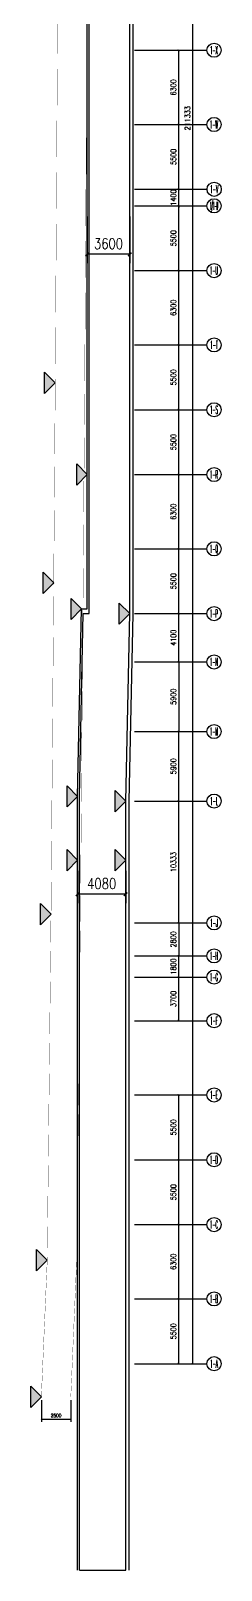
# Model space of a CAD drawing. Extents: x -1348811 to -222202, y -369435 to 53046.
# Drawn here: x -450272 to -434099, y -245112 to -114509 of the extents above; entities that cross this region are included whole.
import ezdxf
from ezdxf.enums import TextEntityAlignment as Align

# ---------------------------------------------------------------- set-up
doc = ezdxf.new("R2010")
doc.units = 0
doc.header["$LTSCALE"] = 10
doc.header["$MEASUREMENT"] = 0
doc.header["$PDMODE"] = 3
doc.linetypes.add('DASH', pattern=[0.35, 0.25, -0.1])
doc.layers.get('0').update_dxf_attribs({"linetype": 'CONTINUOUS'})
doc.layers.get('Defpoints').update_dxf_attribs({"linetype": 'CONTINUOUS'})
for name, color, linetype in [('AXIS', 3, 'CONTINUOUS'), ('AXIS_TEXT', 7, 'CONTINUOUS'), ('DIM_ELEV', 3, 'CONTINUOUS'), ('PUB_DIM', 3, 'CONTINUOUS'), ('wall', 8, 'CONTINUOUS')]:
    doc.layers.add(name, color=color, linetype=linetype)
doc.styles.add('_TCH_AXIS', font='COMPLEX', dxfattribs={"bigfont": 'GBCBIG'})
doc.styles.add('COMPLEX', font='COMPLEX')
doc.styles.add('DIM_FONT', font='SIMPLEX', dxfattribs={"width": 0.8, "bigfont": 'HZTXT'})
doc.dimstyles.new('DIMN', dxfattribs={"dimtxt": 300, "dimasz": 100, "dimexe": 250, "dimexo": 300, "dimgap": 150, "dimtad": 1, "dimdec": 0, "dimzin": 0, "dimdsep": 46, "dimtxsty": 'DIM_FONT', "dimblk": 'ARCHTICK', "dimcen": 0.09, "dimclrt": 7, "dimazin": 2, "dimtfac": 1, "dimtdec": 0, "dimtix": 1, "dimtmove": 2, "dimatfit": 3, "dimfxl": 0, "dimtolj": 1, "dimtzin": 0, "dimarcsym": 0})
doc.dimstyles.new('DIMN300', dxfattribs={"dimscale": 3, "dimtxt": 300, "dimasz": 100, "dimexe": 250, "dimexo": 300, "dimgap": 150, "dimtad": 1, "dimdec": 0, "dimzin": 0, "dimdsep": 46, "dimtxsty": 'DIM_FONT', "dimblk": 'ARCHTICK', "dimcen": 0.09, "dimclrt": 7, "dimazin": 2, "dimtfac": 1, "dimtdec": 0, "dimtix": 1, "dimtmove": 2, "dimatfit": 3, "dimfxl": 0, "dimtolj": 1, "dimtzin": 0, "dimarcsym": 0})

# ---------------------------------------------------------------- blocks, each defined once
blk = doc.blocks.new('_ArchTick')
at = {"color": 0, "linetype": 'ByBlock', "const_width": 0.4}
blk.add_lwpolyline([(-0.5, -0.5), (0.5, 0.5)], dxfattribs=at)
blk = doc.blocks.new('*D294')
at = {"layer": 'Defpoints', "color": 0}
for p in [(-441463, -222093), (-437713, -222093), (-441463, -227593)]:
    blk.add_point(p, dxfattribs=at)
at = {"layer": 'PUB_DIM', "color": 0, "lineweight": -2}
for p, q in [((-441013, -222093), (-437338, -222093)), ((-437713, -227593), (-437713, -222093)), ((-441013, -227593), (-437338, -227593))]:
    blk.add_line(p, q, dxfattribs=at)
at = {"layer": 'PUB_DIM', "color": 0, "lineweight": -2, "xscale": 150, "yscale": 150, "zscale": 150}
for p, rotation in [((-437713, -222093), 90), ((-437713, -227593), 270)]:
    blk.add_blockref('_ArchTick', p, dxfattribs=dict(at, rotation=rotation))
at = {"layer": 'PUB_DIM', "color": 7, "insert": (-438163, -224843), "char_height": 450, "attachment_point": 5, "rotation": 90, "style": 'DIM_FONT'}
blk.add_mtext('\\A1;5500', dxfattribs=at)
blk = doc.blocks.new('*D295')
at = {"layer": 'Defpoints', "color": 0}
for p in [(-441463, -215793), (-437713, -215793), (-441463, -222093)]:
    blk.add_point(p, dxfattribs=at)
at = {"layer": 'PUB_DIM', "color": 0, "lineweight": -2}
for p, q in [((-441013, -215793), (-437338, -215793)), ((-437713, -222093), (-437713, -215793)), ((-441013, -222093), (-437338, -222093))]:
    blk.add_line(p, q, dxfattribs=at)
at = {"layer": 'PUB_DIM', "color": 0, "lineweight": -2, "xscale": 150, "yscale": 150, "zscale": 150}
for p, rotation in [((-437713, -215793), 90), ((-437713, -222093), 270)]:
    blk.add_blockref('_ArchTick', p, dxfattribs=dict(at, rotation=rotation))
at = {"layer": 'PUB_DIM', "color": 7, "insert": (-438163, -218943), "char_height": 450, "attachment_point": 5, "rotation": 90, "style": 'DIM_FONT'}
blk.add_mtext('\\A1;6300', dxfattribs=at)
blk = doc.blocks.new('*D296')
at = {"layer": 'Defpoints', "color": 0}
for p in [(-441463, -210293), (-437713, -210293), (-441463, -215793)]:
    blk.add_point(p, dxfattribs=at)
at = {"layer": 'PUB_DIM', "color": 0, "lineweight": -2}
for p, q in [((-441013, -210293), (-437338, -210293)), ((-437713, -215793), (-437713, -210293)), ((-441013, -215793), (-437338, -215793))]:
    blk.add_line(p, q, dxfattribs=at)
at = {"layer": 'PUB_DIM', "color": 0, "lineweight": -2, "xscale": 150, "yscale": 150, "zscale": 150}
for p, rotation in [((-437713, -210293), 90), ((-437713, -215793), 270)]:
    blk.add_blockref('_ArchTick', p, dxfattribs=dict(at, rotation=rotation))
at = {"layer": 'PUB_DIM', "color": 7, "insert": (-438163, -213043), "char_height": 450, "attachment_point": 5, "rotation": 90, "style": 'DIM_FONT'}
blk.add_mtext('\\A1;5500', dxfattribs=at)
blk = doc.blocks.new('*D297')
at = {"layer": 'Defpoints', "color": 0}
for p in [(-441463, -204793), (-437713, -204793), (-441463, -210293)]:
    blk.add_point(p, dxfattribs=at)
at = {"layer": 'PUB_DIM', "color": 0, "lineweight": -2}
for p, q in [((-441013, -204793), (-437338, -204793)), ((-437713, -210293), (-437713, -204793)), ((-441013, -210293), (-437338, -210293))]:
    blk.add_line(p, q, dxfattribs=at)
at = {"layer": 'PUB_DIM', "color": 0, "lineweight": -2, "xscale": 150, "yscale": 150, "zscale": 150}
for p, rotation in [((-437713, -204793), 90), ((-437713, -210293), 270)]:
    blk.add_blockref('_ArchTick', p, dxfattribs=dict(at, rotation=rotation))
at = {"layer": 'PUB_DIM', "color": 7, "insert": (-438163, -207543), "char_height": 450, "attachment_point": 5, "rotation": 90, "style": 'DIM_FONT'}
blk.add_mtext('\\A1;5500', dxfattribs=at)
blk = doc.blocks.new('*D298')
at = {"layer": 'Defpoints', "color": 0}
for p in [(-441463, -192993), (-437713, -192993), (-441463, -194793)]:
    blk.add_point(p, dxfattribs=at)
at = {"layer": 'PUB_DIM', "color": 0, "lineweight": -2}
for p, q in [((-441013, -192993), (-437338, -192993)), ((-437713, -194793), (-437713, -192993)), ((-441013, -194793), (-437338, -194793))]:
    blk.add_line(p, q, dxfattribs=at)
at = {"layer": 'PUB_DIM', "color": 0, "lineweight": -2, "xscale": 150, "yscale": 150, "zscale": 150}
for p, rotation in [((-437713, -192993), 90), ((-437713, -194793), 270)]:
    blk.add_blockref('_ArchTick', p, dxfattribs=dict(at, rotation=rotation))
at = {"layer": 'PUB_DIM', "color": 7, "insert": (-438163, -193893), "char_height": 450, "attachment_point": 5, "rotation": 90, "style": 'DIM_FONT'}
blk.add_mtext('\\A1;1800', dxfattribs=at)
blk = doc.blocks.new('*D299')
at = {"layer": 'Defpoints', "color": 0}
for p in [(-441463, -179859), (-437713, -179859), (-441463, -190193)]:
    blk.add_point(p, dxfattribs=at)
at = {"layer": 'PUB_DIM', "color": 0, "lineweight": -2}
for p, q in [((-441013, -179859), (-437338, -179859)), ((-437713, -190193), (-437713, -179859)), ((-441013, -190193), (-437338, -190193))]:
    blk.add_line(p, q, dxfattribs=at)
at = {"layer": 'PUB_DIM', "color": 0, "lineweight": -2, "xscale": 150, "yscale": 150, "zscale": 150}
for p, rotation in [((-437713, -179859), 90), ((-437713, -190193), 270)]:
    blk.add_blockref('_ArchTick', p, dxfattribs=dict(at, rotation=rotation))
at = {"layer": 'PUB_DIM', "color": 7, "insert": (-438163, -185026), "char_height": 450, "attachment_point": 5, "rotation": 90, "style": 'DIM_FONT'}
blk.add_mtext('\\A1;10333', dxfattribs=at)
blk = doc.blocks.new('*D300')
at = {"layer": 'Defpoints', "color": 0}
for p in [(-441463, -173959), (-437713, -173959), (-441463, -179859)]:
    blk.add_point(p, dxfattribs=at)
at = {"layer": 'PUB_DIM', "color": 0, "lineweight": -2}
for p, q in [((-441013, -173959), (-437338, -173959)), ((-437713, -179859), (-437713, -173959)), ((-441013, -179859), (-437338, -179859))]:
    blk.add_line(p, q, dxfattribs=at)
at = {"layer": 'PUB_DIM', "color": 0, "lineweight": -2, "xscale": 150, "yscale": 150, "zscale": 150}
for p, rotation in [((-437713, -173959), 90), ((-437713, -179859), 270)]:
    blk.add_blockref('_ArchTick', p, dxfattribs=dict(at, rotation=rotation))
at = {"layer": 'PUB_DIM', "color": 7, "insert": (-438163, -176909), "char_height": 450, "attachment_point": 5, "rotation": 90, "style": 'DIM_FONT'}
blk.add_mtext('\\A1;5900', dxfattribs=at)
blk = doc.blocks.new('*D301')
at = {"layer": 'Defpoints', "color": 0}
for p in [(-441463, -163959), (-437713, -163959), (-441463, -168059)]:
    blk.add_point(p, dxfattribs=at)
at = {"layer": 'PUB_DIM', "color": 0, "lineweight": -2}
for p, q in [((-441013, -163959), (-437338, -163959)), ((-437713, -168059), (-437713, -163959)), ((-441013, -168059), (-437338, -168059))]:
    blk.add_line(p, q, dxfattribs=at)
at = {"layer": 'PUB_DIM', "color": 0, "lineweight": -2, "xscale": 150, "yscale": 150, "zscale": 150}
for p, rotation in [((-437713, -163959), 90), ((-437713, -168059), 270)]:
    blk.add_blockref('_ArchTick', p, dxfattribs=dict(at, rotation=rotation))
at = {"layer": 'PUB_DIM', "color": 7, "insert": (-438163, -166009), "char_height": 450, "attachment_point": 5, "rotation": 90, "style": 'DIM_FONT'}
blk.add_mtext('\\A1;4100', dxfattribs=at)
blk = doc.blocks.new('*D302')
at = {"layer": 'Defpoints', "color": 0}
for p in [(-441463, -158459), (-437713, -158459), (-441463, -163959)]:
    blk.add_point(p, dxfattribs=at)
at = {"layer": 'PUB_DIM', "color": 0, "lineweight": -2}
for p, q in [((-441013, -158459), (-437338, -158459)), ((-437713, -163959), (-437713, -158459)), ((-441013, -163959), (-437338, -163959))]:
    blk.add_line(p, q, dxfattribs=at)
at = {"layer": 'PUB_DIM', "color": 0, "lineweight": -2, "xscale": 150, "yscale": 150, "zscale": 150}
for p, rotation in [((-437713, -158459), 90), ((-437713, -163959), 270)]:
    blk.add_blockref('_ArchTick', p, dxfattribs=dict(at, rotation=rotation))
at = {"layer": 'PUB_DIM', "color": 7, "insert": (-438163, -161209), "char_height": 450, "attachment_point": 5, "rotation": 90, "style": 'DIM_FONT'}
blk.add_mtext('\\A1;5500', dxfattribs=at)
blk = doc.blocks.new('*D303')
at = {"layer": 'Defpoints', "color": 0}
for p in [(-441463, -152159), (-437713, -152159), (-441463, -158459)]:
    blk.add_point(p, dxfattribs=at)
at = {"layer": 'PUB_DIM', "color": 0, "lineweight": -2}
for p, q in [((-441013, -152159), (-437338, -152159)), ((-437713, -158459), (-437713, -152159)), ((-441013, -158459), (-437338, -158459))]:
    blk.add_line(p, q, dxfattribs=at)
at = {"layer": 'PUB_DIM', "color": 0, "lineweight": -2, "xscale": 150, "yscale": 150, "zscale": 150}
for p, rotation in [((-437713, -152159), 90), ((-437713, -158459), 270)]:
    blk.add_blockref('_ArchTick', p, dxfattribs=dict(at, rotation=rotation))
at = {"layer": 'PUB_DIM', "color": 7, "insert": (-438163, -155309), "char_height": 450, "attachment_point": 5, "rotation": 90, "style": 'DIM_FONT'}
blk.add_mtext('\\A1;6300', dxfattribs=at)
blk = doc.blocks.new('*D304')
at = {"layer": 'Defpoints', "color": 0}
for p in [(-441463, -146659), (-437713, -146659), (-441463, -152159)]:
    blk.add_point(p, dxfattribs=at)
at = {"layer": 'PUB_DIM', "color": 0, "lineweight": -2}
for p, q in [((-441013, -146659), (-437338, -146659)), ((-437713, -152159), (-437713, -146659)), ((-441013, -152159), (-437338, -152159))]:
    blk.add_line(p, q, dxfattribs=at)
at = {"layer": 'PUB_DIM', "color": 0, "lineweight": -2, "xscale": 150, "yscale": 150, "zscale": 150}
for p, rotation in [((-437713, -146659), 90), ((-437713, -152159), 270)]:
    blk.add_blockref('_ArchTick', p, dxfattribs=dict(at, rotation=rotation))
at = {"layer": 'PUB_DIM', "color": 7, "insert": (-438163, -149409), "char_height": 450, "attachment_point": 5, "rotation": 90, "style": 'DIM_FONT'}
blk.add_mtext('\\A1;5500', dxfattribs=at)
blk = doc.blocks.new('*D305')
at = {"layer": 'Defpoints', "color": 0}
for p in [(-441463, -141159), (-437713, -141159), (-441463, -146659)]:
    blk.add_point(p, dxfattribs=at)
at = {"layer": 'PUB_DIM', "color": 0, "lineweight": -2}
for p, q in [((-441013, -141159), (-437338, -141159)), ((-437713, -146659), (-437713, -141159)), ((-441013, -146659), (-437338, -146659))]:
    blk.add_line(p, q, dxfattribs=at)
at = {"layer": 'PUB_DIM', "color": 0, "lineweight": -2, "xscale": 150, "yscale": 150, "zscale": 150}
for p, rotation in [((-437713, -141159), 90), ((-437713, -146659), 270)]:
    blk.add_blockref('_ArchTick', p, dxfattribs=dict(at, rotation=rotation))
at = {"layer": 'PUB_DIM', "color": 7, "insert": (-438163, -143909), "char_height": 450, "attachment_point": 5, "rotation": 90, "style": 'DIM_FONT'}
blk.add_mtext('\\A1;5500', dxfattribs=at)
blk = doc.blocks.new('*D306')
at = {"layer": 'Defpoints', "color": 0}
for p in [(-441463, -134859), (-437713, -134859), (-441463, -141159)]:
    blk.add_point(p, dxfattribs=at)
at = {"layer": 'PUB_DIM', "color": 0, "lineweight": -2}
for p, q in [((-441013, -134859), (-437338, -134859)), ((-437713, -141159), (-437713, -134859)), ((-441013, -141159), (-437338, -141159))]:
    blk.add_line(p, q, dxfattribs=at)
at = {"layer": 'PUB_DIM', "color": 0, "lineweight": -2, "xscale": 150, "yscale": 150, "zscale": 150}
for p, rotation in [((-437713, -134859), 90), ((-437713, -141159), 270)]:
    blk.add_blockref('_ArchTick', p, dxfattribs=dict(at, rotation=rotation))
at = {"layer": 'PUB_DIM', "color": 7, "insert": (-438163, -138009), "char_height": 450, "attachment_point": 5, "rotation": 90, "style": 'DIM_FONT'}
blk.add_mtext('\\A1;6300', dxfattribs=at)
blk = doc.blocks.new('*D307')
at = {"layer": 'Defpoints', "color": 0}
for p in [(-441463, -129359), (-437713, -129359), (-441463, -134859)]:
    blk.add_point(p, dxfattribs=at)
at = {"layer": 'PUB_DIM', "color": 0, "lineweight": -2}
for p, q in [((-441013, -129359), (-437338, -129359)), ((-437713, -134859), (-437713, -129359)), ((-441013, -134859), (-437338, -134859))]:
    blk.add_line(p, q, dxfattribs=at)
at = {"layer": 'PUB_DIM', "color": 0, "lineweight": -2, "xscale": 150, "yscale": 150, "zscale": 150}
for p, rotation in [((-437713, -129359), 90), ((-437713, -134859), 270)]:
    blk.add_blockref('_ArchTick', p, dxfattribs=dict(at, rotation=rotation))
at = {"layer": 'PUB_DIM', "color": 7, "insert": (-438163, -132109), "char_height": 450, "attachment_point": 5, "rotation": 90, "style": 'DIM_FONT'}
blk.add_mtext('\\A1;5500', dxfattribs=at)
blk = doc.blocks.new('*D308')
at = {"layer": 'Defpoints', "color": 0}
for p in [(-441463, -122459), (-437713, -122459), (-441463, -127959)]:
    blk.add_point(p, dxfattribs=at)
at = {"layer": 'PUB_DIM', "color": 0, "lineweight": -2}
for p, q in [((-441013, -122459), (-437338, -122459)), ((-437713, -127959), (-437713, -122459)), ((-441013, -127959), (-437338, -127959))]:
    blk.add_line(p, q, dxfattribs=at)
at = {"layer": 'PUB_DIM', "color": 0, "lineweight": -2, "xscale": 150, "yscale": 150, "zscale": 150}
for p, rotation in [((-437713, -122459), 90), ((-437713, -127959), 270)]:
    blk.add_blockref('_ArchTick', p, dxfattribs=dict(at, rotation=rotation))
at = {"layer": 'PUB_DIM', "color": 7, "insert": (-438163, -125209), "char_height": 450, "attachment_point": 5, "rotation": 90, "style": 'DIM_FONT'}
blk.add_mtext('\\A1;5500', dxfattribs=at)
blk = doc.blocks.new('*D309')
at = {"layer": 'Defpoints', "color": 0}
for p in [(-441463, -116159), (-437713, -116159), (-441463, -122459)]:
    blk.add_point(p, dxfattribs=at)
at = {"layer": 'PUB_DIM', "color": 0, "lineweight": -2}
for p, q in [((-441013, -116159), (-437338, -116159)), ((-437713, -122459), (-437713, -116159)), ((-441013, -122459), (-437338, -122459))]:
    blk.add_line(p, q, dxfattribs=at)
at = {"layer": 'PUB_DIM', "color": 0, "lineweight": -2, "xscale": 150, "yscale": 150, "zscale": 150}
for p, rotation in [((-437713, -116159), 90), ((-437713, -122459), 270)]:
    blk.add_blockref('_ArchTick', p, dxfattribs=dict(at, rotation=rotation))
at = {"layer": 'PUB_DIM', "color": 7, "insert": (-438163, -119309), "char_height": 450, "attachment_point": 5, "rotation": 90, "style": 'DIM_FONT'}
blk.add_mtext('\\A1;6300', dxfattribs=at)
blk = doc.blocks.new('*D322')
at = {"layer": 'Defpoints', "color": 0}
for p in [(-441463, -16259), (-436513, -16259), (-441463, -227593)]:
    blk.add_point(p, dxfattribs=at)
at = {"layer": 'PUB_DIM', "color": 0, "lineweight": -2}
for p, q in [((-441013, -16259), (-436138, -16259)), ((-436513, -227593), (-436513, -16259)), ((-441013, -227593), (-436138, -227593))]:
    blk.add_line(p, q, dxfattribs=at)
at = {"layer": 'PUB_DIM', "color": 0, "lineweight": -2, "xscale": 150, "yscale": 150, "zscale": 150}
for p, rotation in [((-436513, -16259), 90), ((-436513, -227593), 270)]:
    blk.add_blockref('_ArchTick', p, dxfattribs=dict(at, rotation=rotation))
at = {"layer": 'PUB_DIM', "color": 7, "insert": (-436963, -121926), "char_height": 450, "attachment_point": 5, "rotation": 90, "style": 'DIM_FONT'}
blk.add_mtext('\\A1;211333', dxfattribs=at)
blk = doc.blocks.new('_AXISO')
blk.add_circle((0, 0), 0.5)
at = {"layer": 'AXIS_TEXT', "style": 'COMPLEX', "width": 1.041667}
blk.add_attdef('A', text='', height=0.56, dxfattribs=at).set_placement((-0.25, -0.28), (0.25, -0.28), align=Align.FIT)
blk = doc.blocks.new('*D323')
at = {"layer": 'Defpoints', "color": 0}
for p in [(-441463, -168059), (-441463, -173959), (-437713, -173959)]:
    blk.add_point(p, dxfattribs=at)
at = {"layer": 'PUB_DIM', "color": 0, "lineweight": -2}
for p, q in [((-441013, -168059), (-437338, -168059)), ((-437713, -168059), (-437713, -173959)), ((-441013, -173959), (-437338, -173959))]:
    blk.add_line(p, q, dxfattribs=at)
at = {"layer": 'PUB_DIM', "color": 0, "lineweight": -2, "xscale": 150, "yscale": 150, "zscale": 150}
for p, rotation in [((-437713, -168059), 90), ((-437713, -173959), 270)]:
    blk.add_blockref('_ArchTick', p, dxfattribs=dict(at, rotation=rotation))
at = {"layer": 'PUB_DIM', "color": 7, "insert": (-438163, -171009), "char_height": 450, "attachment_point": 5, "rotation": 90, "style": 'DIM_FONT'}
blk.add_mtext('\\A1;5900', dxfattribs=at)
blk = doc.blocks.new('*D325')
at = {"layer": 'Defpoints', "color": 0}
for p in [(-441463, -194793), (-437713, -194793), (-441463, -198493)]:
    blk.add_point(p, dxfattribs=at)
at = {"layer": 'PUB_DIM', "color": 0, "lineweight": -2}
for p, q in [((-441013, -194793), (-437338, -194793)), ((-437713, -198493), (-437713, -194793)), ((-441013, -198493), (-437338, -198493))]:
    blk.add_line(p, q, dxfattribs=at)
at = {"layer": 'PUB_DIM', "color": 0, "lineweight": -2, "xscale": 150, "yscale": 150, "zscale": 150}
for p, rotation in [((-437713, -194793), 90), ((-437713, -198493), 270)]:
    blk.add_blockref('_ArchTick', p, dxfattribs=dict(at, rotation=rotation))
at = {"layer": 'PUB_DIM', "color": 7, "insert": (-438163, -196643), "char_height": 450, "attachment_point": 5, "rotation": 90, "style": 'DIM_FONT'}
blk.add_mtext('\\A1;3700', dxfattribs=at)
blk = doc.blocks.new('*D326')
at = {"layer": 'Defpoints', "color": 0}
for p in [(-441463, -190193), (-441463, -192993), (-437713, -192993)]:
    blk.add_point(p, dxfattribs=at)
at = {"layer": 'PUB_DIM', "color": 0, "lineweight": -2}
for p, q in [((-441013, -190193), (-437338, -190193)), ((-437713, -190193), (-437713, -192993)), ((-441013, -192993), (-437338, -192993))]:
    blk.add_line(p, q, dxfattribs=at)
at = {"layer": 'PUB_DIM', "color": 0, "lineweight": -2, "xscale": 150, "yscale": 150, "zscale": 150}
for p, rotation in [((-437713, -190193), 90), ((-437713, -192993), 270)]:
    blk.add_blockref('_ArchTick', p, dxfattribs=dict(at, rotation=rotation))
at = {"layer": 'PUB_DIM', "color": 7, "insert": (-438163, -191593), "char_height": 450, "attachment_point": 5, "rotation": 90, "style": 'DIM_FONT'}
blk.add_mtext('\\A1;2800', dxfattribs=at)
blk = doc.blocks.new('*D328')
at = {"layer": 'Defpoints', "color": 0}
for p in [(-441463, -127959), (-437713, -127959), (-441463, -129359)]:
    blk.add_point(p, dxfattribs=at)
at = {"layer": 'PUB_DIM', "color": 0, "lineweight": -2}
for p, q in [((-441013, -127959), (-437338, -127959)), ((-437713, -127959), (-437713, -127809)), ((-437713, -129359), (-437713, -127959)), ((-441013, -129359), (-437338, -129359)), ((-437713, -129359), (-437713, -129509))]:
    blk.add_line(p, q, dxfattribs=at)
at = {"layer": 'PUB_DIM', "color": 0, "lineweight": -2, "xscale": 150, "yscale": 150, "zscale": 150}
for p, rotation in [((-437713, -127959), 270), ((-437713, -129359), 90)]:
    blk.add_blockref('_ArchTick', p, dxfattribs=dict(at, rotation=rotation))
at = {"layer": 'PUB_DIM', "color": 7, "insert": (-438163, -128659), "char_height": 450, "attachment_point": 5, "rotation": 90, "style": 'DIM_FONT'}
blk.add_mtext('\\A1;1400', dxfattribs=at)
blk = doc.blocks.new('*D329')
at = {"layer": 'Defpoints', "color": 0}
for p in [(-445472, -129359), (-441872, -129359), (-445472, -133472)]:
    blk.add_point(p, dxfattribs=at)
at = {"layer": 'DIM_ELEV', "color": 0, "lineweight": -2}
for p, q in [((-445472, -130259), (-445472, -134222)), ((-441872, -130259), (-441872, -134222)), ((-441872, -133472), (-445472, -133472))]:
    blk.add_line(p, q, dxfattribs=at)
at = {"layer": 'DIM_ELEV', "color": 0, "lineweight": -2, "xscale": 300, "yscale": 300, "zscale": 300, "rotation": 180}
blk.add_blockref('_ArchTick', (-445472, -133472), dxfattribs=at)
at = {"layer": 'DIM_ELEV', "color": 0, "lineweight": -2, "xscale": 300, "yscale": 300, "zscale": 300}
blk.add_blockref('_ArchTick', (-441872, -133472), dxfattribs=at)
at = {"layer": 'DIM_ELEV', "color": 7, "insert": (-443672, -132572), "char_height": 900, "attachment_point": 5, "style": 'DIM_FONT'}
blk.add_mtext('\\A1;3600', dxfattribs=at)
blk = doc.blocks.new('*D330')
at = {"layer": 'Defpoints', "color": 0}
for p in [(-446292, -184870), (-442212, -184870), (-446292, -187762)]:
    blk.add_point(p, dxfattribs=at)
at = {"layer": 'DIM_ELEV', "color": 0, "lineweight": -2}
for p, q in [((-446292, -185770), (-446292, -188512)), ((-442212, -185770), (-442212, -188512)), ((-442212, -187762), (-446292, -187762))]:
    blk.add_line(p, q, dxfattribs=at)
at = {"layer": 'DIM_ELEV', "color": 0, "lineweight": -2, "xscale": 300, "yscale": 300, "zscale": 300, "rotation": 180}
blk.add_blockref('_ArchTick', (-446292, -187762), dxfattribs=at)
at = {"layer": 'DIM_ELEV', "color": 0, "lineweight": -2, "xscale": 300, "yscale": 300, "zscale": 300}
blk.add_blockref('_ArchTick', (-442212, -187762), dxfattribs=at)
at = {"layer": 'DIM_ELEV', "color": 7, "insert": (-444252, -186862), "char_height": 900, "attachment_point": 5, "style": 'DIM_FONT'}
blk.add_mtext('\\A1;4080', dxfattribs=at)
blk = doc.blocks.new('*D331')
at = {"layer": 'Defpoints', "color": 0}
for p in [(-449372, -230397), (-446872, -230397), (-446872, -232286)]:
    blk.add_point(p, dxfattribs=at)
at = {"layer": 'PUB_DIM', "color": 0, "lineweight": -2}
for p, q in [((-449372, -230697), (-449372, -232536)), ((-446872, -230697), (-446872, -232536)), ((-449372, -232286), (-446872, -232286))]:
    blk.add_line(p, q, dxfattribs=at)
at = {"layer": 'PUB_DIM', "color": 0, "lineweight": -2, "xscale": 100, "yscale": 100, "zscale": 100, "rotation": 180}
blk.add_blockref('_ArchTick', (-449372, -232286), dxfattribs=at)
at = {"layer": 'PUB_DIM', "color": 0, "lineweight": -2, "xscale": 100, "yscale": 100, "zscale": 100}
blk.add_blockref('_ArchTick', (-446872, -232286), dxfattribs=at)
at = {"layer": 'PUB_DIM', "color": 7, "insert": (-448122, -231986), "char_height": 300, "attachment_point": 5, "style": 'DIM_FONT'}
blk.add_mtext('\\A1;2500', dxfattribs=at)

msp = doc.modelspace()

# ---------------------------------------------------------------- hatches: boundary and pattern name
at = {"layer": 'DIM_ELEV'}
for points in [[(-448192.1, -144376.5), (-449092.1, -145276.5), (-449092.1, -143476.5)], [(-445472.1, -152159.4), (-446372.1, -153059.4), (-446372.1, -151259.4)], [(-448322.1, -161341.5), (-449222.1, -162241.5), (-449222.1, -160441.5)], [(-445952.1, -163559.4), (-446852.1, -164459.4), (-446852.1, -162659.4)], [(-441872.1, -163959.4), (-442772.1, -164859.4), (-442772.1, -163059.4)], [(-446292.1, -179459.4), (-447192.1, -180359.4), (-447192.1, -178559.4)], [(-442212.1, -179859.4), (-443112.1, -180759.4), (-443112.1, -178959.4)], [(-446292.1, -184870.3), (-447192.1, -185770.3), (-447192.1, -183970.3)], [(-442212.1, -184870.3), (-443112.1, -185770.3), (-443112.1, -183970.3)], [(-448552.1, -189459.4), (-449452.1, -190359.4), (-449452.1, -188559.4)], [(-448872.1, -218805.7), (-449772.1, -219705.7), (-449772.1, -217905.7)], [(-449372.1, -230397), (-450272.1, -231297), (-450272.1, -229497)]]:
    msp.add_hatch(color=256, dxfattribs=at).paths.add_polyline_path(points)

# ---------------------------------------------------------------- linework, layer by layer
at = {"layer": 'AXIS'}
for p, q in [((-441462.6, -116159.4), (-435312.7, -116159.4)), ((-441462.6, -122459.4), (-435312.7, -122459.4)), ((-441462.6, -127959.4), (-435312.7, -127959.4)), ((-441462.6, -129359.4), (-435312.7, -129359.4)), ((-441462.6, -134859.4), (-435312.7, -134859.4)), ((-441462.6, -141159.4), (-435312.7, -141159.4)), ((-441462.6, -146659.4), (-435312.7, -146659.4)), ((-441462.6, -152159.4), (-435312.7, -152159.4)), ((-441462.6, -158459.4), (-435312.7, -158459.4)), ((-441462.6, -163959.4), (-435312.7, -163959.4)), ((-441462.6, -168059.4), (-435312.7, -168059.4)), ((-441462.6, -173959.4), (-435312.7, -173959.4)), ((-441462.6, -179859.4), (-435312.7, -179859.4)), ((-441462.6, -190192.9), (-435312.7, -190192.9)), ((-441462.6, -192992.9), (-435312.7, -192992.9)), ((-441462.6, -194792.9), (-435312.7, -194792.9)), ((-441462.6, -198492.9), (-435312.7, -198492.9)), ((-441462.6, -204792.9), (-435312.7, -204792.9)), ((-441462.6, -210292.9), (-435312.7, -210292.9)), ((-441462.6, -215792.9), (-435312.7, -215792.9)), ((-441462.6, -222092.9), (-435312.7, -222092.9)), ((-441462.6, -227592.9), (-435312.7, -227592.9))]:
    msp.add_line(p, q, dxfattribs=at)
at = {"layer": 'DIM_ELEV'}
for p, q in [((-448192.1, -144376.5), (-449092.1, -143476.5)), ((-449092.1, -145276.5), (-449092.1, -143476.5)), ((-448192.1, -144376.5), (-449092.1, -145276.5)), ((-445472.1, -152159.4), (-446372.1, -151259.4)), ((-446372.1, -153059.4), (-446372.1, -151259.4)), ((-445472.1, -152159.4), (-446372.1, -153059.4)), ((-448322.1, -161341.5), (-449222.1, -160441.5)), ((-449222.1, -162241.5), (-449222.1, -160441.5)), ((-448322.1, -161341.5), (-449222.1, -162241.5)), ((-445952.1, -163559.4), (-446852.1, -162659.4)), ((-446852.1, -164459.4), (-446852.1, -162659.4)), ((-441872.1, -163959.4), (-442772.1, -163059.4)), ((-442772.1, -164859.4), (-442772.1, -163059.4)), ((-445952.1, -163559.4), (-446852.1, -164459.4)), ((-441872.1, -163959.4), (-442772.1, -164859.4)), ((-446292.1, -179459.4), (-447192.1, -178559.4)), ((-447192.1, -180359.4), (-447192.1, -178559.4)), ((-446292.1, -179459.4), (-447192.1, -180359.4)), ((-442212.1, -179859.4), (-443112.1, -178959.4)), ((-443112.1, -180759.4), (-443112.1, -178959.4)), ((-442212.1, -179859.4), (-443112.1, -180759.4)), ((-446292.1, -184870.3), (-447192.1, -183970.3)), ((-447192.1, -185770.3), (-447192.1, -183970.3)), ((-442212.1, -184870.3), (-443112.1, -183970.3)), ((-443112.1, -185770.3), (-443112.1, -183970.3)), ((-446292.1, -184870.3), (-447192.1, -185770.3)), ((-442212.1, -184870.3), (-443112.1, -185770.3)), ((-448552.1, -189459.4), (-449452.1, -188559.4)), ((-449452.1, -190359.4), (-449452.1, -188559.4)), ((-448552.1, -189459.4), (-449452.1, -190359.4)), ((-448872.1, -218805.7), (-449772.1, -217905.7)), ((-449772.1, -219705.7), (-449772.1, -217905.7)), ((-448872.1, -218805.7), (-449772.1, -219705.7)), ((-449372.1, -230397), (-450272.1, -229497)), ((-450272.1, -231297), (-450272.1, -229497)), ((-449372.1, -230397), (-450272.1, -231297))]:
    msp.add_line(p, q, dxfattribs=at)
at = {"layer": 'wall'}
for p, q in [((-445472.1, -163559.4), (-445472.1, -79559.4)), ((-445322.1, -163959.4), (-445322.1, -79559.4)), ((-441872.1, -163959.4), (-441872.1, -91359.4)), ((-441572.1, -163962.7), (-441572.1, -91359.4)), ((-446292.1, -179459.4), (-445952.1, -163559.4)), ((-446142.1, -179461.1), (-445810.8, -163959.4)), ((-445952.1, -163559.4), (-445472.1, -163559.4)), ((-445810.8, -163959.4), (-445322.1, -163959.4)), ((-442212.1, -179859.4), (-441872.1, -163959.4)), ((-441912.1, -179862.7), (-441572.1, -163962.7)), ((-446292.1, -245111.9), (-446292.1, -179459.4)), ((-446142.1, -245111.9), (-446142.1, -179461.1)), ((-442212.1, -245111.9), (-442212.1, -179859.4)), ((-441912.1, -245111.9), (-441912.1, -179862.7)), ((-446142.1, -245111.9), (-442212.1, -245111.9))]:
    msp.add_line(p, q, dxfattribs=at)
at = {"layer": 'wall', "const_width": 20}
msp.add_lwpolyline([(-449372.1, -230397), (-448872.1, -218805.7), (-448552.1, -189459.4), (-448322.1, -161341.5), (-448192.1, -144376.5), (-447902.1, -99444.6), (-447822.1, -86349.8), (-447532.1, -38083.3), (-447322.1, -18259.4)], dxfattribs=at)
at = {"layer": 'wall', "color": 6, "linetype": 'DASH', "const_width": 20}
msp.add_lwpolyline([(-446872.1, -230397), (-446372.1, -218805.7), (-446052.1, -189459.4), (-445822.1, -161341.5), (-445692.1, -144376.5), (-445402.1, -99444.6), (-445322.1, -86349.8), (-445032.1, -38083.3), (-444822.1, -18259.4)], dxfattribs=at)

# ---------------------------------------------------------------- block references
at = {"layer": 'AXIS'}
ref = msp.add_blockref('_AXISO', (-434712.7, -116159.4), dxfattribs=dict(at, xscale=1200, yscale=1200, zscale=1200))
ref.add_attrib('A', '1-X', dxfattribs={"layer": 'AXIS_TEXT', "linetype": 'ByBlock', "height": 678.82, "style": '_TCH_AXIS', "width": 0.355932}).set_placement((-435052.1, -116498.8), (-434373.3, -116498.8), align=Align.FIT)
ref = msp.add_blockref('_AXISO', (-434712.7, -122459.4), dxfattribs=dict(at, xscale=1200, yscale=1200, zscale=1200))
ref.add_attrib('A', '1-W', dxfattribs={"layer": 'AXIS_TEXT', "linetype": 'ByBlock', "height": 678.82, "style": '_TCH_AXIS', "width": 0.333333}).set_placement((-435052.1, -122798.8), (-434373.3, -122798.8), align=Align.FIT)
ref = msp.add_blockref('_AXISO', (-434699.3, -127959.4), dxfattribs=dict(at, xscale=1200, yscale=1200, zscale=1200))
ref.add_attrib('A', '1-V', dxfattribs={"layer": 'AXIS_TEXT', "linetype": 'ByBlock', "height": 678.82, "style": '_TCH_AXIS', "width": 0.355932}).set_placement((-435038.7, -128298.8), (-434359.9, -128298.8), align=Align.FIT)
ref = msp.add_blockref('_AXISO', (-434712.7, -129359.4), dxfattribs=dict(at, xscale=1200, yscale=1200, zscale=1200))
ref.add_attrib('A', '1/1-U', dxfattribs={"layer": 'AXIS_TEXT', "linetype": 'ByBlock', "height": 678.82, "style": '_TCH_AXIS', "width": 0.214286}).set_placement((-435052.1, -129698.8), (-434373.3, -129698.8), align=Align.FIT)
ref = msp.add_blockref('_AXISO', (-434712.7, -134859.4), dxfattribs=dict(at, xscale=1200, yscale=1200, zscale=1200))
ref.add_attrib('A', '1-U', dxfattribs={"layer": 'AXIS_TEXT', "linetype": 'ByBlock', "height": 678.82, "style": '_TCH_AXIS', "width": 0.344262}).set_placement((-435052.1, -135198.8), (-434373.3, -135198.8), align=Align.FIT)
ref = msp.add_blockref('_AXISO', (-434712.7, -141159.4), dxfattribs=dict(at, xscale=1200, yscale=1200, zscale=1200))
ref.add_attrib('A', '1-T', dxfattribs={"layer": 'AXIS_TEXT', "linetype": 'ByBlock', "height": 678.82, "style": '_TCH_AXIS', "width": 0.375}).set_placement((-435052.1, -141498.8), (-434373.3, -141498.8), align=Align.FIT)
ref = msp.add_blockref('_AXISO', (-434712.7, -146659.4), dxfattribs=dict(at, xscale=1200, yscale=1200, zscale=1200))
ref.add_attrib('A', '1-S', dxfattribs={"layer": 'AXIS_TEXT', "linetype": 'ByBlock', "height": 678.82, "style": '_TCH_AXIS', "width": 0.381818}).set_placement((-435052.1, -146998.8), (-434373.3, -146998.8), align=Align.FIT)
ref = msp.add_blockref('_AXISO', (-434712.7, -152159.4), dxfattribs=dict(at, xscale=1200, yscale=1200, zscale=1200))
ref.add_attrib('A', '1-R', dxfattribs={"layer": 'AXIS_TEXT', "linetype": 'ByBlock', "height": 678.82, "style": '_TCH_AXIS', "width": 0.355932}).set_placement((-435052.1, -152498.8), (-434373.3, -152498.8), align=Align.FIT)
ref = msp.add_blockref('_AXISO', (-434712.7, -158459.4), dxfattribs=dict(at, xscale=1200, yscale=1200, zscale=1200))
ref.add_attrib('A', '1-Q', dxfattribs={"layer": 'AXIS_TEXT', "linetype": 'ByBlock', "height": 678.82, "style": '_TCH_AXIS', "width": 0.368421}).set_placement((-435052.1, -158798.8), (-434373.3, -158798.8), align=Align.FIT)
ref = msp.add_blockref('_AXISO', (-434712.7, -163959.4), dxfattribs=dict(at, xscale=1200, yscale=1200, zscale=1200))
ref.add_attrib('A', '1-P', dxfattribs={"layer": 'AXIS_TEXT', "linetype": 'ByBlock', "height": 678.82, "style": '_TCH_AXIS', "width": 0.362069}).set_placement((-435052.1, -164298.8), (-434373.3, -164298.8), align=Align.FIT)
ref = msp.add_blockref('_AXISO', (-434712.7, -168059.4), dxfattribs=dict(at, xscale=1200, yscale=1200, zscale=1200))
ref.add_attrib('A', '1-N', dxfattribs={"layer": 'AXIS_TEXT', "linetype": 'ByBlock', "height": 678.82, "style": '_TCH_AXIS', "width": 0.35}).set_placement((-435052.1, -168398.8), (-434373.3, -168398.8), align=Align.FIT)
ref = msp.add_blockref('_AXISO', (-434712.7, -173959.4), dxfattribs=dict(at, xscale=1200, yscale=1200, zscale=1200))
ref.add_attrib('A', '1-M', dxfattribs={"layer": 'AXIS_TEXT', "linetype": 'ByBlock', "height": 678.82, "style": '_TCH_AXIS', "width": 0.33871}).set_placement((-435052.1, -174298.8), (-434373.3, -174298.8), align=Align.FIT)
ref = msp.add_blockref('_AXISO', (-434712.7, -179859.4), dxfattribs=dict(at, xscale=1200, yscale=1200, zscale=1200))
ref.add_attrib('A', '1-L', dxfattribs={"layer": 'AXIS_TEXT', "linetype": 'ByBlock', "height": 678.82, "style": '_TCH_AXIS', "width": 0.375}).set_placement((-435052.1, -180198.8), (-434373.3, -180198.8), align=Align.FIT)
ref = msp.add_blockref('_AXISO', (-434712.7, -190192.9), dxfattribs=dict(at, xscale=1200, yscale=1200, zscale=1200))
ref.add_attrib('A', '1-J', dxfattribs={"layer": 'AXIS_TEXT', "linetype": 'ByBlock', "height": 678.82, "style": '_TCH_AXIS', "width": 0.403846}).set_placement((-435052.1, -190532.3), (-434373.3, -190532.3), align=Align.FIT)
ref = msp.add_blockref('_AXISO', (-434712.7, -192992.9), dxfattribs=dict(at, xscale=1200, yscale=1200, zscale=1200))
ref.add_attrib('A', '1-H', dxfattribs={"layer": 'AXIS_TEXT', "linetype": 'ByBlock', "height": 678.82, "style": '_TCH_AXIS', "width": 0.344262}).set_placement((-435052.1, -193332.3), (-434373.3, -193332.3), align=Align.FIT)
ref = msp.add_blockref('_AXISO', (-434712.7, -194792.9), dxfattribs=dict(at, xscale=1200, yscale=1200, zscale=1200))
ref.add_attrib('A', '1-G', dxfattribs={"layer": 'AXIS_TEXT', "linetype": 'ByBlock', "height": 678.82, "style": '_TCH_AXIS', "width": 0.355932}).set_placement((-435052.1, -195132.3), (-434373.3, -195132.3), align=Align.FIT)
ref = msp.add_blockref('_AXISO', (-434712.7, -198492.9), dxfattribs=dict(at, xscale=1200, yscale=1200, zscale=1200))
ref.add_attrib('A', '1-F', dxfattribs={"layer": 'AXIS_TEXT', "linetype": 'ByBlock', "height": 678.82, "style": '_TCH_AXIS', "width": 0.368421}).set_placement((-435052.1, -198832.3), (-434373.3, -198832.3), align=Align.FIT)
ref = msp.add_blockref('_AXISO', (-434712.7, -204792.9), dxfattribs=dict(at, xscale=1200, yscale=1200, zscale=1200))
ref.add_attrib('A', '1-E', dxfattribs={"layer": 'AXIS_TEXT', "linetype": 'ByBlock', "height": 678.82, "style": '_TCH_AXIS', "width": 0.368421}).set_placement((-435052.1, -205132.3), (-434373.3, -205132.3), align=Align.FIT)
ref = msp.add_blockref('_AXISO', (-434712.7, -210292.9), dxfattribs=dict(at, xscale=1200, yscale=1200, zscale=1200))
ref.add_attrib('A', '1-D', dxfattribs={"layer": 'AXIS_TEXT', "linetype": 'ByBlock', "height": 678.82, "style": '_TCH_AXIS', "width": 0.362069}).set_placement((-435052.1, -210632.3), (-434373.3, -210632.3), align=Align.FIT)
ref = msp.add_blockref('_AXISO', (-434712.7, -215792.9), dxfattribs=dict(at, xscale=1200, yscale=1200, zscale=1200))
ref.add_attrib('A', '1-C', dxfattribs={"layer": 'AXIS_TEXT', "linetype": 'ByBlock', "height": 678.82, "style": '_TCH_AXIS', "width": 0.375}).set_placement((-435052.1, -216132.3), (-434373.3, -216132.3), align=Align.FIT)
ref = msp.add_blockref('_AXISO', (-434712.7, -222092.9), dxfattribs=dict(at, xscale=1200, yscale=1200, zscale=1200))
ref.add_attrib('A', '1-B', dxfattribs={"layer": 'AXIS_TEXT', "linetype": 'ByBlock', "height": 678.82, "style": '_TCH_AXIS', "width": 0.362069}).set_placement((-435052.1, -222432.3), (-434373.3, -222432.3), align=Align.FIT)
ref = msp.add_blockref('_AXISO', (-434712.7, -227592.9), dxfattribs=dict(at, xscale=1200, yscale=1200, zscale=1200))
ref.add_attrib('A', '1-A', dxfattribs={"layer": 'AXIS_TEXT', "linetype": 'ByBlock', "height": 678.82, "style": '_TCH_AXIS', "width": 0.355932}).set_placement((-435052.1, -227932.3), (-434373.3, -227932.3), align=Align.FIT)

# ---------------------------------------------------------------- dimensions: what is measured, and where the dimension line sits
at = {"layer": 'DIM_ELEV'}
for p1, p2, distance, picture, middle in [((-441872.1, -129359.4), (-445472.1, -129359.4), 4112.2, '*D329', (-443672.1, -132571.6)), ((-442212.1, -184870.3), (-446292.1, -184870.3), 2892, '*D330', (-444252.1, -186862.3))]:
    dim = msp.add_aligned_dim(p1=p1, p2=p2, distance=distance, dimstyle='DIMN300', dxfattribs=at)
    dim.commit()
    dim.dimension.update_dxf_attribs({"geometry": picture, "text_midpoint": middle})
at = {"layer": 'PUB_DIM'}
for p1, p2, distance, picture, middle in [((-441462.5507, -227592.8565), (-441462.5507, -16259.4328), -4949.8635, '*D322', (-436962.6871, -121926.1446)), ((-441462.6, -122459.4), (-441462.6, -116159.4), -3749.9, '*D309', (-438162.7, -119309.4)), ((-441462.6, -127959.4), (-441462.6, -122459.4), -3749.9, '*D308', (-438162.7, -125209.4)), ((-441462.6, -129359.4), (-441462.6, -127959.4), -3749.9, '*D328', (-438162.7, -128659.4)), ((-441462.6, -134859.4), (-441462.6, -129359.4), -3749.9, '*D307', (-438162.7, -132109.4)), ((-441462.6, -141159.4), (-441462.6, -134859.4), -3749.9, '*D306', (-438162.7, -138009.4)), ((-441462.6, -146659.4), (-441462.6, -141159.4), -3749.9, '*D305', (-438162.7, -143909.4)), ((-441462.6, -152159.4), (-441462.6, -146659.4), -3749.9, '*D304', (-438162.7, -149409.4)), ((-441462.6, -158459.4), (-441462.6, -152159.4), -3749.9, '*D303', (-438162.7, -155309.4)), ((-441462.6, -163959.4), (-441462.6, -158459.4), -3749.9, '*D302', (-438162.7, -161209.4)), ((-441462.6, -168059.4), (-441462.6, -163959.4), -3749.9, '*D301', (-438162.7, -166009.4)), ((-441462.6, -168059.4), (-441462.6, -173959.4), 3749.9, '*D323', (-438162.7, -171009.4)), ((-441462.6, -179859.4), (-441462.6, -173959.4), -3749.9, '*D300', (-438162.7, -176909.4)), ((-441462.5507, -190192.8565), (-441462.5507, -179859.4328), -3749.8635, '*D299', (-438162.6871, -185026.1446)), ((-441462.6, -194792.9), (-441462.6, -192992.9), -3749.9, '*D298', (-438162.7, -193892.9)), ((-441462.6, -210292.9), (-441462.6, -204792.9), -3749.9, '*D297', (-438162.7, -207542.9)), ((-441462.6, -215792.9), (-441462.6, -210292.9), -3749.9, '*D296', (-438162.7, -213042.9)), ((-441462.6, -222092.9), (-441462.6, -215792.9), -3749.9, '*D295', (-438162.7, -218942.9)), ((-441462.6, -227592.9), (-441462.6, -222092.9), -3749.9, '*D294', (-438162.7, -224842.9))]:
    dim = msp.add_aligned_dim(p1=p1, p2=p2, distance=distance, dimstyle='DIMN300', override={"dimscale": 1.5}, dxfattribs=at)
    dim.commit()
    dim.dimension.update_dxf_attribs({"geometry": picture, "text_midpoint": middle})
for base, p1, p2, picture, middle in [((-437712.7, -192992.9), (-441462.6, -190192.9), (-441462.6, -192992.9), '*D326', (-438162.7, -191592.9)), ((-437712.7, -194792.9), (-441462.6, -198492.9), (-441462.6, -194792.9), '*D325', (-438162.7, -196642.9))]:
    dim = msp.add_linear_dim(base=base, p1=p1, p2=p2, angle=90, dimstyle='DIMN300', override={"dimscale": 1.5}, dxfattribs=at)
    dim.commit()
    dim.dimension.update_dxf_attribs({"geometry": picture, "text_midpoint": middle})
dim = msp.add_aligned_dim(p1=(-449372.1, -230397), p2=(-446872.1, -230397), distance=-1889, dimstyle='DIMN', dxfattribs=at)
dim.commit()
dim.dimension.update_dxf_attribs({"geometry": '*D331', "text_midpoint": (-448122.1, -231986.1)})

doc.saveas('drawing.dxf')
